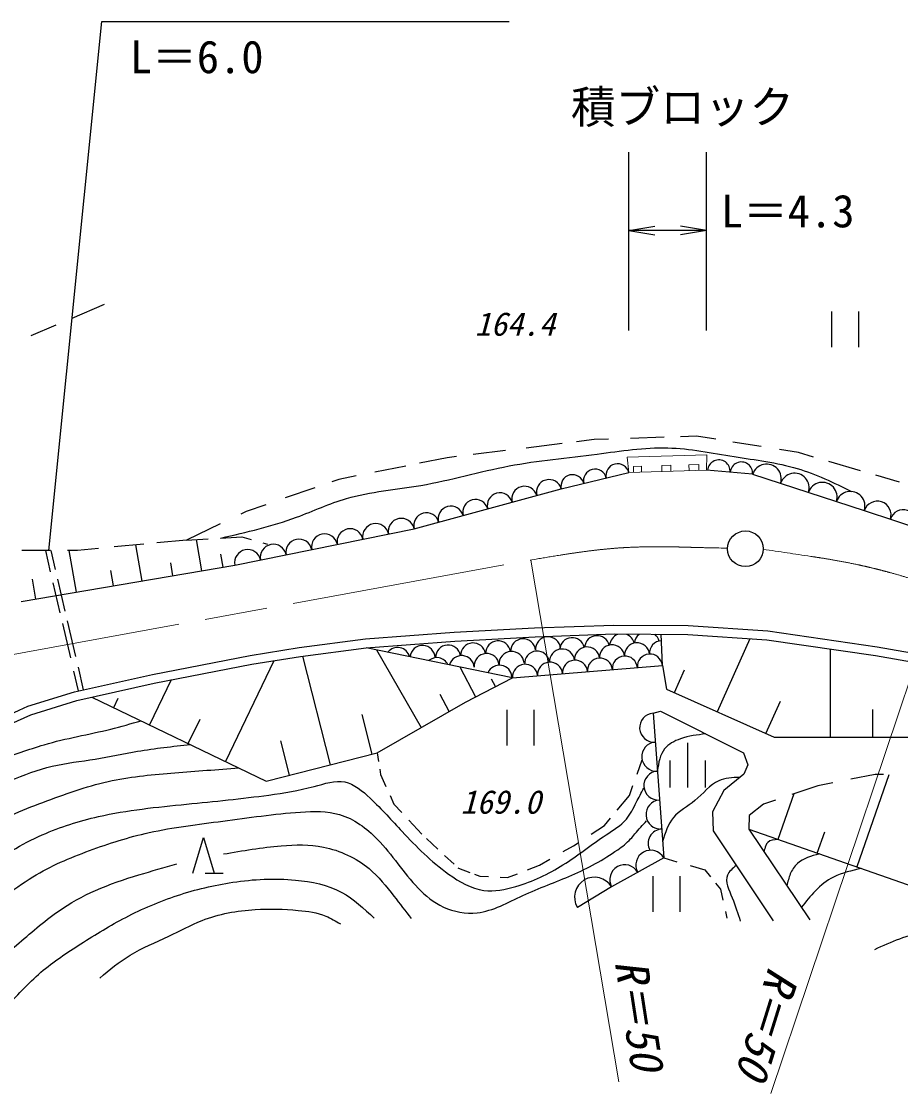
# Model space of a CAD drawing. Units: millimetres, scale not verified. Extents: x 40000 to 680000, y 20000 to 380000.
# Drawn here: x 240964 to 290210, y 271100 to 331144 of the extents above; entities that cross this region are included whole.
import ezdxf
from ezdxf.enums import TextEntityAlignment as Align

# ---------------------------------------------------------------- set-up
doc = ezdxf.new("R2010")
doc.units = ezdxf.units.MM
doc.header["$LTSCALE"] = 1000
doc.linetypes.add('CHAIN', pattern=[18.5, 12, -1.5, 3.5, -1.5])
for name, color, linetype, lineweight in [('M-BGD', 7, 'Continuous', 25), ('M-BMK', 2, 'CHAIN', 13), ('M-BMK-SRVR', 3, 'Continuous', 25), ('M-STR-HTXT', 7, 'Continuous', 13), ('M-STR-STR3', 7, 'Continuous', 25)]:
    doc.layers.add(name, color=color, linetype=linetype, lineweight=lineweight)
doc.styles.add('ＭＳ ゴシック', font='')
doc.styles.get('ＭＳ ゴシック').set_extended_font_data('MS Gothic')

msp = doc.modelspace()

# ---------------------------------------------------------------- linework, layer by layer
at = {"layer": 'M-BGD'}
for p, q in [((243807, 314533), (245614, 315301)), ((286357, 312899), (286357, 314899)), ((287857, 314899), (287857, 312899)), ((241504, 313554), (242910, 314152)), ((271251, 307501), (269229, 307251)), ((273048, 307723), (272061, 307601)), ((273846, 307750), (273048, 307723)), ((276962, 307856), (275073, 307792)), ((278770, 307917), (277875, 307887)), ((279859, 307742), (278770, 307917)), ((282410, 307331), (280808, 307589)), ((268070, 307108), (266277, 306887)), ((284493, 306995), (283422, 307168)), ((285341, 306747), (284493, 306995)), ((262489, 306241), (260759, 305895)), ((264804, 306705), (263270, 306398)), ((265342, 306771), (264804, 306705)), ((287958, 305980), (286200, 306495)), ((259715, 305687), (258742, 305492)), ((271205, 304959), (274988, 305880)), ((281923, 305783), (279336, 306015)), ((281923, 305783), (288178, 303746)), ((290145, 305338), (288816, 305728)), ((257400, 305028), (255744, 304456)), ((258742, 305492), (258350, 305357)), ((262961, 302728), (271205, 304959)), ((254658, 304080), (253553, 303698)), ((253553, 303698), (253245, 303550)), ((288178, 303746), (303842, 298606)), ((252100, 303003), (250207, 302098)), ((252923, 300691), (262961, 302728)), ((250207, 302098), (248545, 301939)), ((250207, 302098), (251423, 302170)), ((250754, 302130), (251059, 300374)), ((252116, 302211), (253307, 302281)), ((253307, 302281), (253829, 302135)), ((242593, 301516), (240982, 301516)), ((242599, 300323), (242321, 301516)), ((242877, 300454), (242629, 301516)), ((244097, 301516), (243552, 301516)), ((243620, 301516), (244034, 299180)), ((245278, 301628), (244097, 301516)), ((247813, 301870), (246161, 301712)), ((247357, 301826), (247712, 299805)), ((254491, 301950), (254756, 301876)), ((249449, 300100), (249323, 300827)), ((252261, 300579), (252134, 301312)), ((240945, 298654), (252923, 300691)), ((246128, 299536), (245977, 300395)), ((241772, 298795), (241576, 299906)), ((243135, 298022), (242743, 299706)), ((243421, 298116), (243005, 299905)), ((243723, 295502), (243275, 297425)), ((244015, 295571), (243546, 297580)), ((269712, 297184), (274153, 297339)), ((274153, 297339), (278308, 297317)), ((278308, 297317), (282772, 297008)), ((260231, 296566), (265203, 296941)), ((265203, 296941), (269712, 297184)), ((265236, 296442), (269734, 296685)), ((269734, 296685), (274161, 296839)), ((274161, 296839), (278289, 296817)), ((276865, 295074), (276805, 296825)), ((278289, 296817), (282719, 296510)), ((282772, 297008), (288893, 296124)), ((253779, 295638), (256519, 296080)), ((256519, 296080), (260231, 296566)), ((256591, 295585), (260283, 296068)), ((260283, 296068), (265236, 296442)), ((268475, 294382), (260283, 296068)), ((281765, 296576), (279939, 292484)), ((282719, 296510), (288814, 295630)), ((288893, 296124), (294285, 295174)), ((248298, 294577), (253779, 295638)), ((253866, 295145), (256591, 295585)), ((256699, 295599), (258253, 289510)), ((260848, 295952), (263351, 291596)), ((286257, 295999), (286257, 291060)), ((288814, 295630), (294188, 294683)), ((244447, 293717), (244151, 294987)), ((248400, 294087), (253866, 295145)), ((255093, 295343), (252386, 289699)), ((265521, 294990), (266394, 293312)), ((268475, 294382), (276865, 295074)), ((276865, 295074), (277099, 293749)), ((277537, 293554), (278110, 294838)), ((244154, 293651), (243896, 294757)), ((243945, 293605), (248298, 294577)), ((249350, 294271), (248133, 291753)), ((265844, 293029), (268475, 294382)), ((267519, 293890), (267304, 294303)), ((244074, 293121), (248400, 294087)), ((277099, 293749), (283137, 291060)), ((241315, 292787), (243945, 293605)), ((241493, 292319), (244074, 293121)), ((244913, 293308), (254674, 288594)), ((246137, 292717), (246390, 293241)), ((260898, 290188), (265844, 293029)), ((264921, 292499), (264425, 293453)), ((282670, 291267), (283477, 293075)), ((236741, 290710), (241315, 292787)), ((268165, 290590), (268165, 292590)), ((269665, 292590), (269665, 290590)), ((276345, 292402), (276762, 292509)), ((276762, 292509), (281407, 290187)), ((288659, 291060), (288659, 292600)), ((236932, 290248), (241493, 292319)), ((250311, 290701), (250970, 292063)), ((260617, 290116), (260052, 292328)), ((276345, 292402), (276944, 284295)), ((255981, 288929), (255489, 290856)), ((278277, 290747), (278277, 288247)), ((283137, 291060), (290748, 291060)), ((254674, 288594), (260898, 290188)), ((260898, 290188), (260970, 289695)), ((281407, 290187), (281645, 289502)), ((275446, 288987), (275731, 289794)), ((277277, 289747), (277277, 288247)), ((279277, 288247), (279277, 289747)), ((281645, 289502), (281437, 288996)), ((261034, 289260), (261078, 288960)), ((261078, 288960), (261376, 288305)), ((281437, 288996), (280305, 288073)), ((288791, 288966), (287422, 288700)), ((289544, 288955), (287758, 283794)), ((289247, 288974), (288791, 288966)), ((275023, 287787), (275221, 288350)), ((285575, 288341), (284117, 287841)), ((286422, 288505), (285575, 288341)), ((261611, 287787), (261826, 287313)), ((274335, 286964), (275023, 287787)), ((280305, 288073), (279680, 286882)), ((284225, 287878), (283329, 285335)), ((261826, 287313), (262271, 286836)), ((282538, 287299), (281734, 286673)), ((283196, 287524), (282538, 287299)), ((273626, 286116), (273968, 286525)), ((279680, 286882), (279710, 285810)), ((281734, 286673), (281705, 285899)), ((262673, 286404), (263397, 285627)), ((272887, 285631), (273626, 286116)), ((279710, 285810), (283074, 280778)), ((281705, 285899), (291381, 282535)), ((281705, 285899), (285129, 280838)), ((250562, 283447), (251162, 285447)), ((251162, 285447), (251762, 283447)), ((263649, 285376), (264290, 284784)), ((285539, 284566), (285961, 285764)), ((271317, 284650), (271880, 284968)), ((271880, 284968), (272154, 285149)), ((264663, 284441), (265205, 283941)), ((269984, 283896), (270564, 284224)), ((276944, 284295), (274025, 282673)), ((276944, 284295), (277677, 284083)), ((251262, 283447), (252262, 283447)), ((265415, 283748), (265444, 283721)), ((265444, 283721), (266090, 283479)), ((268188, 283197), (268747, 283415)), ((269311, 283634), (269984, 283896)), ((278430, 283865), (279244, 283629)), ((279244, 283629), (279566, 283235)), ((266348, 283382), (266641, 283272)), ((266641, 283272), (267132, 283248)), ((267786, 283217), (268188, 283197)), ((276344, 281270), (276344, 283270)), ((277844, 283270), (277844, 281270)), ((279852, 282885), (280124, 282553)), ((274025, 282673), (272104, 281526)), ((280124, 282553), (280262, 281928)), ((280401, 281296), (280483, 280922))]:
    msp.add_line(p, q, dxfattribs=at)
at = {"layer": 'M-BGD', "lineweight": 13}
for p, q in [((274895, 306749), (279350, 306873)), ((279334, 306015), (279350, 306873)), ((274993, 305882), (274895, 306749)), ((275245, 306224), (275692, 306238)), ((275695, 305905), (275692, 306234)), ((276828, 306273), (277337, 306288)), ((276831, 305937), (276828, 306273)), ((277341, 305953), (277337, 306288)), ((278355, 306319), (278912, 306337)), ((278359, 305986), (278355, 306319)), ((278916, 306003), (278912, 306337)), ((274988, 305882), (279334, 306015)), ((275245, 305890), (275241, 306224))]:
    msp.add_line(p, q, dxfattribs=at)
at = {"layer": 'M-BGD'}
for centre, radius, start, end in [((274357, 305727), 649, 13.69005, 193.69005), ((280031, 305953), 633, 354.87181, 174.87181), ((281292, 305840), 633, 354.87181, 174.87181), ((282705, 305529), 822, 341.96571, 161.96571), ((271836, 305112), 649, 13.69005, 193.69005), ((273097, 305419), 649, 13.69005, 193.69005), ((284269, 305019), 822, 341.96571, 161.96571), ((269144, 304401), 712, 15.14098, 195.14098), ((270518, 304773), 712, 15.14098, 195.14098), ((285833, 304510), 822, 341.96571, 161.96571), ((267770, 304029), 712, 15.14098, 195.14098), ((287396, 304001), 822, 341.96571, 161.96571), ((265022, 303286), 712, 15.14098, 195.14098), ((266396, 303657), 712, 15.14098, 195.14098), ((288909, 303508), 768, 341.93513, 161.93513), ((262244, 302582), 732, 11.46953, 191.46953), ((263648, 302914), 712, 15.14098, 195.14098), ((290369, 303032), 768, 341.93513, 161.93513), ((259376, 302001), 732, 11.46953, 191.46953), ((260810, 302291), 732, 11.46953, 191.46953), ((256508, 301419), 732, 11.46953, 191.46953), ((257942, 301710), 732, 11.46953, 191.46953), ((253640, 300837), 732, 11.46953, 191.46953), ((255074, 301128), 732, 11.46953, 191.46953), ((270459, 295981), 702, 4.71265, 184.71265), ((271813, 295927), 702, 13.89792, 175.33381), ((273211, 296043), 702, 13.89792, 175.33381), ((274609, 296158), 702, 111.54477, 175.33381), ((274609, 296158), 702, 13.89792, 67.30575), ((276007, 296273), 702, 129.08268, 175.33381), ((276007, 296273), 702, 13.89792, 51.62501), ((262035, 295380), 702, 15.55019, 141.19202), ((263433, 295496), 702, 0.89407, 174.45312), ((264866, 295520), 702, 8.58254, 180.84131), ((266264, 295635), 702, 8.58254, 180.84131), ((267663, 295751), 702, 8.58254, 180.84131), ((269061, 295866), 702, 4.71265, 180.84131), ((272648, 295412), 702, 4.71265, 184.71265), ((274047, 295527), 702, 4.71265, 184.71265), ((275445, 295642), 702, 4.71265, 184.71265), ((276843, 295757), 702, 92.09509, 184.71265), ((264225, 294811), 702, 26.89109, 129.85113), ((265623, 294926), 702, 4.71265, 164.92772), ((267021, 295041), 702, 4.71265, 184.71265), ((268419, 295157), 702, 4.71265, 184.71265), ((269852, 295181), 702, 4.71265, 184.71265), ((271250, 295296), 702, 4.71265, 184.71265), ((273369, 294786), 702, 4.71265, 184.71265), ((274767, 294901), 702, 4.71265, 184.71265), ((276165, 295016), 702, 4.71265, 184.71265), ((267743, 294389), 702, 4.71265, 156.75078), ((269174, 294440), 702, 4.71265, 184.71265), ((270573, 294555), 702, 4.71265, 184.71265), ((271971, 294670), 702, 4.71265, 184.71265), ((276405, 291592), 813, 94.22341, 274.22341), ((276525, 289970), 813, 94.22341, 274.22341), ((276644, 288349), 813, 94.22341, 274.22341), ((276764, 286727), 813, 94.22341, 274.22341), ((276884, 285106), 813, 94.22341, 208.08735), ((276214, 283890), 835, 29.0546, 209.0546), ((274755, 283079), 835, 29.0546, 209.0546), ((273065, 282100), 1119, 30.8542, 210.8542)]:
    msp.add_arc(centre, radius, start, end, dxfattribs=at)
for points, knots in [([(252139, 302212), (253569, 302542), (254999, 302871), (256375, 303377), (257312, 303722), (258224, 304148), (259176, 304428), (260522, 304823), (261947, 304923), (263342, 305163), (265008, 305449), (266628, 305935), (268278, 306248), (269904, 306557), (271559, 306700), (273215, 306913), (274535, 307084), (275857, 307300), (277171, 307263), (278409, 307229), (279641, 306971), (280882, 306773), (282075, 306583), (283277, 306449), (284418, 306108), (285467, 305795), (286464, 305308), (287462, 304821)], [0, 0, 0, 0, 1, 1, 1, 2, 2, 2, 3, 3, 3, 4, 4, 4, 5, 5, 5, 6, 6, 6, 7, 7, 7, 8, 8, 8, 9, 9, 9, 9]), ([(231701, 287893), (232293, 287923), (232885, 287954), (233457, 288076), (234218, 288238), (234944, 288562), (235690, 288808), (236983, 289234), (238338, 289422), (239642, 289796), (240516, 290047), (241368, 290381), (242241, 290638), (243466, 290999), (244732, 291209), (245973, 291516), (246541, 291657), (247104, 291817), (247667, 291978)], [0, 0, 0, 0, 1, 1, 1, 2, 2, 2, 3, 3, 3, 4, 4, 4, 5, 5, 5, 6, 6, 6, 6]), ([(279299, 291241), (278821, 291187), (278344, 291132), (277874, 290967), (277537, 290848), (277204, 290672), (276993, 290412), (276728, 290085), (276656, 289626), (276584, 289167)], [0, 0, 0, 0, 1, 1, 1, 2, 2, 2, 3, 3, 3, 3]), ([(230969, 285844), (231508, 285725), (232047, 285607), (232579, 285624), (233312, 285648), (234033, 285928), (234738, 286210), (235839, 286649), (236901, 287091), (237959, 287564), (238748, 287916), (239535, 288286), (240338, 288625), (241101, 288947), (241878, 289241), (242680, 289430), (243472, 289617), (244288, 289702), (245095, 289833), (245892, 289962), (246679, 290137), (247474, 290272), (248450, 290437), (249437, 290542), (250424, 290647)], [0, 0, 0, 0, 1, 1, 1, 2, 2, 2, 3, 3, 3, 4, 4, 4, 5, 5, 5, 6, 6, 6, 7, 7, 7, 8, 8, 8, 8]), ([(230127, 284855), (230820, 284493), (231513, 284130), (232250, 283831), (232757, 283624), (233286, 283448), (233823, 283428), (234367, 283409), (234920, 283550), (235434, 283758), (236712, 284275), (237748, 285208), (238910, 285917), (239994, 286578), (241188, 287045), (242387, 287490), (243591, 287938), (244800, 288363), (246047, 288625), (247198, 288867), (248381, 288969), (249560, 289064), (250754, 289160), (251945, 289249), (253135, 289337)], [0, 0, 0, 0, 1, 1, 1, 2, 2, 2, 3, 3, 3, 4, 4, 4, 5, 5, 5, 6, 6, 6, 7, 7, 7, 8, 8, 8, 8]), ([(229798, 283611), (230611, 283053), (231425, 282495), (232286, 281928), (232976, 281473), (233697, 281012), (234482, 280940), (235133, 280879), (235830, 281086), (236422, 281415), (237398, 281959), (238091, 282839), (238910, 283575), (239854, 284422), (240965, 285077), (242131, 285587), (243147, 286032), (244204, 286368), (245278, 286612), (246897, 286981), (248555, 287143), (250219, 287307), (251765, 287460), (253316, 287615), (254830, 287820), (255668, 287933), (256494, 288062), (257355, 288296), (257937, 288454), (258535, 288660), (259075, 288552), (259601, 288447), (260073, 288043), (260502, 287637), (261158, 287017), (261716, 286390), (262295, 285770), (263084, 284927), (263914, 284095), (264894, 283392), (265500, 282957), (266163, 282571), (266870, 282477), (267457, 282399), (268073, 282521), (268663, 282696), (269610, 282977), (270486, 283393), (271298, 283904), (272123, 284423), (272880, 285039), (273714, 285587), (274120, 285855), (274544, 286106), (274848, 286466), (275079, 286740), (275241, 287076), (275407, 287404), (275545, 287675), (275687, 287941), (275829, 288206)], [0, 0, 0, 0, 1, 1, 1, 2, 2, 2, 3, 3, 3, 4, 4, 4, 5, 5, 5, 6, 6, 6, 7, 7, 7, 8, 8, 8, 9, 9, 9, 10, 10, 10, 11, 11, 11, 12, 12, 12, 13, 13, 13, 14, 14, 14, 15, 15, 15, 16, 16, 16, 17, 17, 17, 18, 18, 18, 19, 19, 19, 20, 20, 20, 20]), ([(281206, 288808), (280790, 288790), (280375, 288772), (280026, 288619), (279519, 288397), (279152, 287889), (278689, 287510), (278281, 287175), (277798, 286940), (277483, 286564), (277174, 286197), (277026, 285695), (276877, 285193)], [0, 0, 0, 0, 1, 1, 1, 2, 2, 2, 3, 3, 3, 4, 4, 4, 4]), ([(229950, 281420), (230496, 281021), (231042, 280622), (231587, 280216), (231972, 279930), (232357, 279641), (232773, 279411), (233130, 279213), (233510, 279059), (233913, 278950), (234421, 278812), (234965, 278745), (235460, 278868), (235854, 278965), (236217, 279182), (236564, 279411), (237188, 279823), (237760, 280275), (238329, 280741), (239390, 281611), (240439, 282528), (241611, 283243), (242600, 283846), (243678, 284304), (244772, 284708), (245868, 285114), (246980, 285465), (248116, 285716), (249473, 286017), (250863, 286176), (252239, 286358), (253683, 286548), (255110, 286764), (256590, 286861), (257335, 286911), (258093, 286930), (258789, 286724), (259585, 286489), (260300, 285959), (260896, 285350), (261745, 284483), (262353, 283457), (263187, 282601), (263599, 282178), (264066, 281798), (264607, 281548), (265189, 281278), (265857, 281161), (266485, 281227), (267389, 281322), (268212, 281798), (269050, 282189), (269962, 282613), (270893, 282937), (271799, 283334), (272691, 283726), (273560, 284189), (274364, 284754), (274623, 284936), (274874, 285128), (275086, 285359), (275171, 285452), (275250, 285552), (275331, 285650), (275539, 285899), (275760, 286136), (275982, 286373)], [0, 0, 0, 0, 1, 1, 1, 2, 2, 2, 3, 3, 3, 4, 4, 4, 5, 5, 5, 6, 6, 6, 7, 7, 7, 8, 8, 8, 9, 9, 9, 10, 10, 10, 11, 11, 11, 12, 12, 12, 13, 13, 13, 14, 14, 14, 15, 15, 15, 16, 16, 16, 17, 17, 17, 18, 18, 18, 19, 19, 19, 20, 20, 20, 21, 21, 21, 22, 22, 22, 22]), ([(283352, 285326), (283126, 285318), (282900, 285309), (282768, 285167), (282722, 285118), (282688, 285053), (282660, 284987), (282612, 284873), (282584, 284757), (282556, 284641)], [0, 0, 0, 0, 1, 1, 1, 2, 2, 2, 3, 3, 3, 3]), ([(252277, 284519), (253352, 284704), (254428, 284888), (255520, 284977), (256306, 285041), (257102, 285055), (257878, 284903), (258807, 284722), (259709, 284303), (260433, 283698), (260967, 283252), (261404, 282704), (261832, 282155), (262157, 281738), (262476, 281320), (262796, 280901)], [0, 0, 0, 0, 1, 1, 1, 2, 2, 2, 3, 3, 3, 4, 4, 4, 5, 5, 5, 5]), ([(285660, 284524), (285207, 284401), (284755, 284277), (284429, 283976), (284259, 283820), (284123, 283616), (284032, 283399), (283941, 283185), (283894, 282959), (283846, 282733)], [0, 0, 0, 0, 1, 1, 1, 2, 2, 2, 3, 3, 3, 3]), ([(228576, 279491), (228900, 279374), (229224, 279258), (229518, 279091), (229906, 278871), (230243, 278564), (230590, 278276), (231099, 277855), (231630, 277476), (232176, 277105), (232631, 276795), (233096, 276492), (233604, 276291), (233959, 276150), (234334, 276059), (234719, 276019), (235083, 275981), (235456, 275988), (235804, 276076), (236304, 276202), (236752, 276495), (237190, 276791), (238421, 277622), (239576, 278483), (240690, 279419), (241454, 280060), (242198, 280735), (243019, 281305), (243678, 281762), (244385, 282152), (245119, 282477), (245907, 282824), (246725, 283097), (247548, 283348), (248255, 283563), (248966, 283763), (249677, 283962)], [0, 0, 0, 0, 1, 1, 1, 2, 2, 2, 3, 3, 3, 4, 4, 4, 5, 5, 5, 6, 6, 6, 7, 7, 7, 8, 8, 8, 9, 9, 9, 10, 10, 10, 11, 11, 11, 12, 12, 12, 12]), ([(281007, 283870), (280803, 283704), (280600, 283538), (280515, 283336), (280365, 282975), (280597, 282500), (280776, 282064), (280968, 281600), (281100, 281180), (281233, 280759)], [0, 0, 0, 0, 1, 1, 1, 2, 2, 2, 3, 3, 3, 3]), ([(288022, 283703), (287479, 283584), (286936, 283466), (286450, 283218), (286077, 283028), (285737, 282761), (285439, 282460), (285154, 282171), (284907, 281851), (284659, 281531)], [0, 0, 0, 0, 1, 1, 1, 2, 2, 2, 3, 3, 3, 3]), ([(240014, 275825), (240668, 276544), (241321, 277264), (242055, 277891), (242751, 278485), (243519, 278995), (244294, 279490), (245114, 280013), (245942, 280519), (246803, 280966), (247735, 281450), (248706, 281865), (249705, 282195), (250715, 282529), (251754, 282777), (252804, 282933), (253964, 283106), (255136, 283168), (256321, 283056), (257222, 282971), (258130, 282787), (258904, 282368), (259578, 282002), (260151, 281459), (260724, 280916)], [0, 0, 0, 0, 1, 1, 1, 2, 2, 2, 3, 3, 3, 4, 4, 4, 5, 5, 5, 6, 6, 6, 7, 7, 7, 8, 8, 8, 8]), ([(245351, 277571), (245899, 278028), (246446, 278485), (247049, 278850), (247732, 279264), (248486, 279560), (249213, 279908), (249837, 280206), (250441, 280543), (251082, 280793), (252024, 281162), (253046, 281345), (254059, 281408), (254862, 281459), (255660, 281433), (256469, 281359), (257000, 281310), (257535, 281241), (258019, 281039), (258301, 280922), (258566, 280759), (258830, 280597)], [0, 0, 0, 0, 1, 1, 1, 2, 2, 2, 3, 3, 3, 4, 4, 4, 5, 5, 5, 6, 6, 6, 7, 7, 7, 7]), ([(288760, 279175), (289695, 279593), (290629, 280011), (291612, 280150), (292617, 280292), (293672, 280142), (294681, 279897), (295963, 279586), (297169, 279120), (298399, 278670), (299348, 278322), (300312, 277984), (301178, 277479), (301801, 277115), (302374, 276665), (302947, 276215)], [0, 0, 0, 0, 1, 1, 1, 2, 2, 2, 3, 3, 3, 4, 4, 4, 5, 5, 5, 5])]:
    msp.add_open_spline(points, degree=3, knots=knots, dxfattribs=at)
at = {"layer": 'M-BMK'}
msp.add_line((237979, 295237), (269560, 300991), dxfattribs=at)
for points in [[(269560, 300991), (271241, 301276), (272921, 301561), (274617, 301668), (275597, 301730), (276583, 301733), (277566, 301715), (277730, 301712), (277894, 301708), (278058, 301704), (278222, 301699), (278386, 301694), (278550, 301689), (279208, 301670), (279867, 301657), (280526, 301645)], [(282507, 301580), (283401, 301448), (284296, 301317), (285190, 301183), (285376, 301156), (285562, 301128), (285747, 301099), (285933, 301070), (286118, 301039), (286303, 301008), (287414, 300818), (288518, 300580), (289604, 300282), (290561, 300019), (291505, 299708), (292448, 299397)]]:
    msp.add_open_spline(points, degree=3, knots=[0, 0, 0, 0, 1, 1, 1, 2, 2, 2, 3, 3, 3, 4, 4, 4, 5, 5, 5, 5], dxfattribs=at)
at = {"layer": 'M-BMK-SRVR'}
msp.add_circle((281520, 301610), 1000, dxfattribs=at)
at = {"layer": 'M-STR-HTXT'}
for p, q in [((269493, 300979), (274420, 271758)), ((292448, 299397), (282943, 271100))]:
    msp.add_line(p, q, dxfattribs=at)
at = {"layer": 'M-STR-STR3'}
for p, q in [((242505, 301516), (245464, 331144)), ((245464, 331144), (268282, 331144)), ((274994, 313831), (274994, 323823)), ((279338, 313831), (279338, 323827)), ((274994, 319436), (276442, 319678)), ((275116, 319437), (274994, 319437)), ((274994, 319436), (276442, 319195)), ((279177, 319437), (275116, 319437)), ((279338, 319436), (277890, 319678)), ((279338, 319436), (277890, 319195)), ((279338, 319437), (279177, 319437))]:
    msp.add_line(p, q, dxfattribs=at)

# ---------------------------------------------------------------- texts
at = {"layer": 'M-BGD', "style": 'ＭＳ ゴシック', "oblique": 15}
for s, p in [('164.4', (266355, 313145)), ('169.0', (265559, 286378))]:
    msp.add_text(s, height=1320, dxfattribs=at).set_placement(p, align=Align.BOTTOM_LEFT)
at = {"layer": 'M-STR-HTXT', "style": 'ＭＳ ゴシック', "oblique": 15}
for rotation, p in [(278.802, (273650, 278395)), (252.646, (282316, 278444))]:
    msp.add_text('R＝50', height=1833, rotation=rotation, dxfattribs=at).set_placement(p, align=Align.BOTTOM_LEFT)
at = {"layer": 'M-STR-STR3', "style": 'ＭＳ ゴシック'}
for s, p in [('L＝6.0', (247040, 327696)), ('積ブロック', (271747, 324888)), ('L＝4.3', (280141, 319062))]:
    msp.add_text(s, height=1833, dxfattribs=at).set_placement(p, align=Align.BOTTOM_LEFT)

doc.saveas('drawing.dxf')
